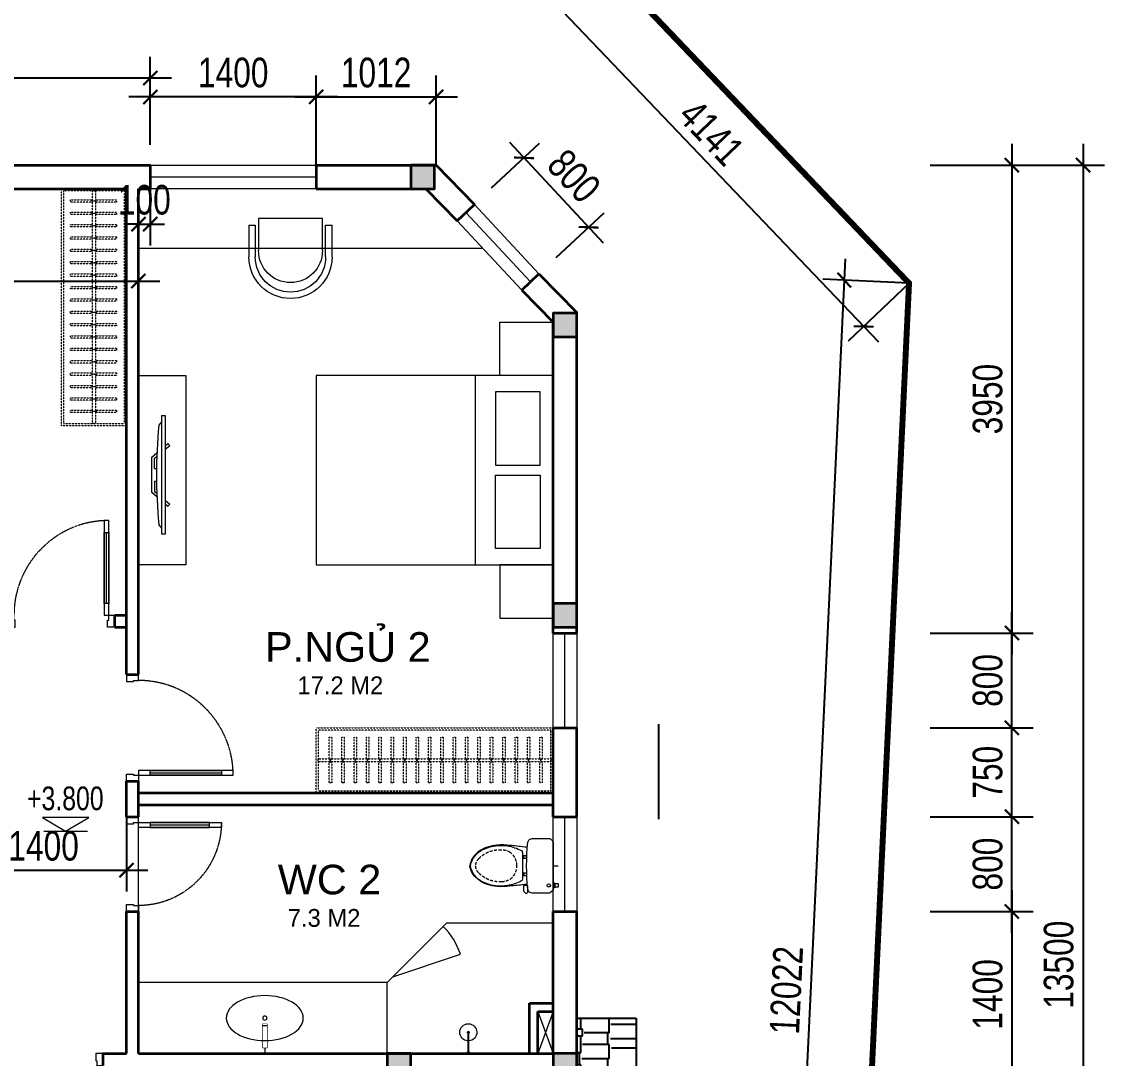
# Model space of a CAD drawing. Header units: millimetres. Extents: x 33748 to 451939, y -263262 to 62681.
# Drawn here: x 213923 to 223059, y -121734 to -112983 of the extents above; entities that cross this region are included whole.
import ezdxf

# ---------------------------------------------------------------- set-up
doc = ezdxf.new("R2010")
doc.units = ezdxf.units.MM
doc.header["$PDMODE"] = 98
for name, pattern in [('CENTER', [50.8, 31.75, -6.35, 6.35, -6.35]), ('DASHED', [0.75, 0.5, -0.25]), ('HIDDEN', [0.375, 0.25, -0.125]), ('X-5M-G-MB PHONGNGU$0$HIDDEN2', [0.1875, 0.125, -0.0625]), ('xref-thap C (mb tang 32-2)$0$HIDDEN', [0.375, 0.25, -0.125]), ('Xref-VCMT-BT3 - tuong bao$0$HIDDEN', [0.375, 0.25, -0.125])]:
    doc.linetypes.add(name, pattern=pattern)
doc.layers.get('Defpoints').update_dxf_attribs({"color": 202, "lineweight": 13})
for name, color, linetype, lineweight in [('-CONCRETE', 1, 'Continuous', 35), ('-DOOR', 137, 'Continuous', 9), ('-FURNITURE', 46, 'Continuous', 9), ('-KH', 143, 'Continuous', 13), ('-LINE1', 7, 'Continuous', 18), ('-RANH GIOI KHU DAT', 12, 'CENTER', 18), ('-TEXT', 7, 'Continuous', 15), ('-WALL', 4, 'Continuous', 35), ('Bighome_khuat', 251, 'DASHED', 5)]:
    doc.layers.add(name, color=color, linetype=linetype, lineweight=lineweight)
for name, color, linetype in [('-HATCH CONCRETE', 54, 'Continuous'), ('12. NET DIM', 9, 'Continuous'), ('13. NET HATCH', 252, 'Continuous'), ('SOLO', 7, 'Continuous'), ('TEXT25', 2, 'Continuous')]:
    doc.layers.add(name, color=color, linetype=linetype)
doc.styles.add('1', font='arial.ttf')
doc.styles.add('AVANH', font='', dxfattribs={"width": 0.8})
doc.styles.get("Standard").update_dxf_attribs({"font": 'arial.ttf'})
doc.styles.add('T1', font='', dxfattribs={"height": 200})
doc.styles.get('AVANH').set_extended_font_data('.VnAvantH')
doc.styles.get('T1').set_extended_font_data('VNgeometric Light')
doc.dimstyles.new('C_100A3', dxfattribs={"dimscale": 100, "dimtxt": 2.5, "dimasz": 1.2, "dimexe": 1.8, "dimexo": 0, "dimgap": 0.75, "dimtad": 1, "dimdec": 0, "dimzin": 0, "dimdsep": 46, "dimtxsty": 'AVANH', "dimblk": 'ARCHTICK', "dimcen": 0, "dimdle": 1.8, "dimclrd": 256, "dimclre": 256, "dimclrt": 7, "dimadec": 0, "dimazin": 0, "dimtfac": 0.0001, "dimtdec": 0, "dimtix": 1, "dimtmove": 2, "dimatfit": 3, "dimldrblk": 'ARCHTICK', "dimfxl": 1.8, "dimtolj": 1, "dimtzin": 0, "dimarcsym": 0})

# ---------------------------------------------------------------- blocks, each defined once
blk = doc.blocks.new('A$C32e20c34')
blk.add_line((657, 2050), (657, 450))
for points in [[(0, 2050), (450, 2050), (450, 2500), (0, 2500)], [(109, 1910), (485.5, 1910), (485.5, 1292.5), (109, 1292.5)], [(109, 590), (485.5, 590), (485.5, 1207.5), (109, 1207.5)], [(0, 450), (450, 450), (450, 0), (0, 0)]]:
    blk.add_lwpolyline(points, close=True)
blk.add_lwpolyline([(0, 2050), (2000, 2050), (2000, 450), (0, 450), (0, 2050)])
blk = doc.blocks.new('*U53')
at = {"color": 251}
blk.add_line((-70, 100), (-70, 700), dxfattribs=at)
for points in [[(-50, 0), (-50, 800), (-90, 800), (-90, 0)], [(-50, 100), (-90, 100), (-90, 700), (-50, 700)], [(-900, -100), (-840, -100), (-840, -40), (-850, -40), (-850, 0), (-900, 0)], [(0, -100), (-60, -100), (-60, -40), (-50, -40), (-50, 0), (0, 0)]]:
    blk.add_lwpolyline(points, close=True)
at = {"layer": 'Bighome_khuat', "linetype": 'Xref-VCMT-BT3 - tuong bao$0$HIDDEN'}
blk.add_arc((-50, 0), 800, 90, 180, dxfattribs=at)
blk = doc.blocks.new('*U52')
at = {"color": 251}
blk.add_line((-70, 100), (-70, 600), dxfattribs=at)
for points in [[(-50, 0), (-50, 700), (-90, 700), (-90, 0)], [(-50, 100), (-90, 100), (-90, 600), (-50, 600)], [(-800, -100), (-740, -100), (-740, -40), (-750, -40), (-750, 0), (-800, 0)], [(0, -100), (-60, -100), (-60, -40), (-50, -40), (-50, 0), (0, 0)]]:
    blk.add_lwpolyline(points, close=True)
at = {"layer": 'Bighome_khuat', "linetype": 'Xref-VCMT-BT3 - tuong bao$0$HIDDEN'}
blk.add_arc((-50, 0), 700, 90, 180, dxfattribs=at)
blk = doc.blocks.new('Sink_Cicle')
blk.add_lwpolyline([(17.5, -50), (-17.5, -50), (-17.5, -252.3), (17.5, -252.3)], close=True)
blk.add_circle((0, -300), 17.5)
at = {"layer": 'Defpoints'}
blk.add_line((0, -100), (0, 0), dxfattribs=at)
blk.add_wipeout([(17.5, -50), (-17.5, -50), (-17.5, -252.3), (17.5, -252.3)])
at = {"layer": '-FURNITURE', "linetype": 'Continuous'}
blk.add_ellipse((0, -300), major_axis=(-325, 0), ratio=0.584615, dxfattribs=at)
blk.add_line((-17.5, -237.3), (17.5, -237.3))
blk = doc.blocks.new('A$C18091ED7')
for p, q in [((0, -42.1), (0, 0)), ((146.1, -26.6), (179.2, -26.6)), ((146.1, -26.6), (146.1, -30.2)), ((146.1, -30.2), (165.8, -30.2)), ((153.1, -36.8), (146.1, -30.2)), ((152.3, 0), (152.3, -26.6)), ((152.3, 0), (179.2, 0)), ((153.1, -36.8), (165.8, -36.8)), ((153.1, -39.7), (153.1, -36.8)), ((153.1, -39.7), (178.4, -39.7)), ((153.1, -39.7), (178.4, -39.7)), ((153.1, -39.7), (153.1, -42.1)), ((185.4, -30.2), (165.8, -30.2)), ((178.4, -36.8), (165.8, -36.8)), ((185.4, -30.2), (178.4, -36.8)), ((178.4, -36.8), (178.4, -39.7)), ((178.4, -39.7), (178.4, -42.1)), ((179.2, 0), (179.2, -26.6)), ((179.2, -26.6), (185.4, -26.6)), ((185.4, -26.6), (185.4, -30.2)), ((-83.3, -267.4), (-83.3, -300)), ((-62.9, -265.4), (-81.3, -265.4)), ((-60.9, -267.4), (-60.9, -300)), ((60.9, -267.4), (60.9, -300)), ((62.9, -265.4), (81.3, -265.4)), ((83.3, -267.4), (83.3, -300)), ((165.4, -262), (165.4, -289.7)), ((167.9, -259.5), (228.1, -259.5)), ((230.6, -274.3), (230.6, -262)), ((-83.3, -278.5), (-83.3, -287.6)), ((-60.9, -290), (-83.3, -290)), ((60.9, -290), (83.3, -290)), ((83.3, -278.5), (83.3, -287.6)), ((167.9, -292.2), (206.7, -292.2))]:
    blk.add_line(p, q)
for points in [[(230, -218.5, -0.137407), (225.5, -234.6), (221.8, -240.7, -0.236081), (198.3, -255.5, -0.051961), (-198.3, -255.5, -0.236081), (-221.8, -240.7), (-225.5, -234.6, -0.137407), (-230, -218.5), (-230, -72, -0.198912), (-226.4, -63.2), (-208.9, -45.8, -0.198912), (-200.1, -42.1), (0, -42.1), (200.1, -42.1, -0.198912), (208.9, -45.8), (226.4, -63.2, -0.198912), (230, -72)], [(144.1, -619, -0.212405), (26.3, -734.5, -0.027685), (-0.6, -738.6, -0.022279), (-26.3, -734.5, -0.212405), (-144.1, -619, -0.142796), (-167.2, -428, -0.093005), (-127.9, -309.1, -0.256439), (-111.2, -300), (0, -300), (111.2, -300, -0.256439), (127.9, -309.1, -0.093005), (167.2, -428, -0.142796)]]:
    blk.add_lwpolyline(points, format="xyb", close=True)
at = {"linetype": 'xref-thap C (mb tang 32-2)$0$HIDDEN', "ltscale": 100}
blk.add_lwpolyline([(61, -669, -0.199031), (0, -698.8, -0.199031), (-61, -669, -0.218924), (-131.9, -478.3, -0.153791), (-112.5, -404, -0.236701), (0, -347.6, -0.236701), (112.5, -404, -0.153791), (131.9, -478.3, -0.218924)], format="xyb", close=True, dxfattribs=at)
blk.add_circle((165.8, -78.4), 13.9)
for centre, radius, start, end in [((-81.3, -267.4), 1.98, 90, 180), ((-62.9, -267.4), 1.98, 0, 90), ((62.9, -267.4), 1.98, 90, 180), ((81.3, -267.4), 1.98, 0, 90), ((167.9, -262), 2.47, 90, 180), ((167.9, -289.7), 2.47, 180, 270), ((206.7, -276.7), 15.5, 270, 306.46585), ((168.4, -224.8), 80.1, 306.46585, 320.31229), ((228.1, -274.3), 2.47, 320.31229, 0)]:
    blk.add_arc(centre, radius, start, end)
for points in [[(-155.6, -259.5), (-156.6, -267.3), (-164.3, -328.4), (-169.2, -385.1), (-183.7, -527.8), (-135.6, -679.1), (-50.3, -735.2), (-19.7, -741.1), (0, -743.7)], [(155.6, -259.5), (156.6, -267.3), (164.3, -328.4), (169.2, -385.1), (183.7, -527.8), (135.6, -679.1), (50.3, -735.2), (19.7, -741.1), (0, -743.7)]]:
    blk.add_open_spline(points, degree=3, knots=[130.613938, 130.613938, 130.613938, 130.613938, 152.852109, 311.129351, 417.703951, 561.383393, 697.692632, 710.812262, 710.812262, 710.812262, 710.812262])
blk = doc.blocks.new('shower')
for points in [[(180919.3, -32316.5), (180912.3, -32316.5), (180912.3, -32146.6), (180919.3, -32146.6)], [(180929.4, -32326.6), (180902.3, -32326.6), (180902.3, -32316.5), (180929.4, -32316.5)]]:
    blk.add_lwpolyline(points, close=True)
for radius, start, end in [(72, 272.79067, 267.20933), (8.35, 294.83554, 245.16446)]:
    blk.add_arc((180915.8, -32146.6), radius, start, end)
blk = doc.blocks.new('*U59')
at = {"linetype": 'X-5M-G-MB PHONGNGU$0$HIDDEN2'}
for points in [[(0, 600), (0, 0), (2181.8, 0), (2181.8, 600)], [(2161.8, 580), (2161.8, 20), (20, 20), (20, 580)], [(2161.8, 286.7), (2161.8, 313.1), (20, 313.1), (20, 286.7)], [(113.8, 319.2), (109.4, 319.2), (109.4, 280.4), (113.8, 280.4)], [(227.8, 319.2), (223.4, 319.2), (223.4, 280.4), (227.8, 280.4)], [(341.8, 319.2), (337.4, 319.2), (337.4, 280.4), (341.8, 280.4)], [(455.8, 319.2), (451.4, 319.2), (451.4, 280.4), (455.8, 280.4)], [(569.8, 319.2), (565.4, 319.2), (565.4, 280.4), (569.8, 280.4)], [(683.8, 319.2), (679.4, 319.2), (679.4, 280.4), (683.8, 280.4)], [(797.8, 319.2), (793.4, 319.2), (793.4, 280.4), (797.8, 280.4)], [(911.8, 319.2), (907.4, 319.2), (907.4, 280.4), (911.8, 280.4)], [(1025.8, 319.2), (1021.4, 319.2), (1021.4, 280.4), (1025.8, 280.4)], [(1139.8, 319.2), (1135.4, 319.2), (1135.4, 280.4), (1139.8, 280.4)], [(1253.8, 319.2), (1249.4, 319.2), (1249.4, 280.4), (1253.8, 280.4)], [(1367.8, 319.2), (1363.4, 319.2), (1363.4, 280.4), (1367.8, 280.4)], [(1481.8, 319.2), (1477.4, 319.2), (1477.4, 280.4), (1481.8, 280.4)], [(1595.8, 319.2), (1591.4, 319.2), (1591.4, 280.4), (1595.8, 280.4)], [(1709.8, 319.2), (1705.4, 319.2), (1705.4, 280.4), (1709.8, 280.4)], [(1823.8, 319.2), (1819.4, 319.2), (1819.4, 280.4), (1823.8, 280.4)], [(1937.8, 319.2), (1933.4, 319.2), (1933.4, 280.4), (1937.8, 280.4)], [(2051.8, 319.2), (2047.4, 319.2), (2047.4, 280.4), (2051.8, 280.4)]]:
    blk.add_lwpolyline(points, close=True, dxfattribs=at)
for points in [[(122.2, 313.1), (122.2, 515.2), (100.2, 515.2), (100.2, 313.1)], [(236.2, 313.1), (236.2, 515.2), (214.2, 515.2), (214.2, 313.1)], [(350.2, 313.1), (350.2, 515.2), (328.2, 515.2), (328.2, 313.1)], [(464.2, 313.1), (464.2, 515.2), (442.2, 515.2), (442.2, 313.1)], [(578.2, 313.1), (578.2, 515.2), (556.2, 515.2), (556.2, 313.1)], [(692.2, 313.1), (692.2, 515.2), (670.2, 515.2), (670.2, 313.1)], [(806.2, 313.1), (806.2, 515.2), (784.2, 515.2), (784.2, 313.1)], [(920.2, 313.1), (920.2, 515.2), (898.2, 515.2), (898.2, 313.1)], [(1034.2, 313.1), (1034.2, 515.2), (1012.2, 515.2), (1012.2, 313.1)], [(1148.2, 313.1), (1148.2, 515.2), (1126.2, 515.2), (1126.2, 313.1)], [(1262.2, 313.1), (1262.2, 515.2), (1240.2, 515.2), (1240.2, 313.1)], [(1376.2, 313.1), (1376.2, 515.2), (1354.2, 515.2), (1354.2, 313.1)], [(1490.2, 313.1), (1490.2, 515.2), (1468.2, 515.2), (1468.2, 313.1)], [(1604.2, 313.1), (1604.2, 515.2), (1582.2, 515.2), (1582.2, 313.1)], [(1718.2, 313.1), (1718.2, 515.2), (1696.2, 515.2), (1696.2, 313.1)], [(1832.2, 313.1), (1832.2, 515.2), (1810.2, 515.2), (1810.2, 313.1)], [(1946.2, 313.1), (1946.2, 515.2), (1924.2, 515.2), (1924.2, 313.1)], [(2060.2, 313.1), (2060.2, 515.2), (2038.2, 515.2), (2038.2, 313.1)], [(100.2, 286.7), (100.2, 92.1), (122.2, 92.1), (122.2, 286.7)], [(214.2, 286.7), (214.2, 92.1), (236.2, 92.1), (236.2, 286.7)], [(328.2, 286.7), (328.2, 92.1), (350.2, 92.1), (350.2, 286.7)], [(442.2, 286.7), (442.2, 92.1), (464.2, 92.1), (464.2, 286.7)], [(556.2, 286.7), (556.2, 92.1), (578.2, 92.1), (578.2, 286.7)], [(670.2, 286.7), (670.2, 92.1), (692.2, 92.1), (692.2, 286.7)], [(784.2, 286.7), (784.2, 92.1), (806.2, 92.1), (806.2, 286.7)], [(898.2, 286.7), (898.2, 92.1), (920.2, 92.1), (920.2, 286.7)], [(1012.2, 286.7), (1012.2, 92.1), (1034.2, 92.1), (1034.2, 286.7)], [(1126.2, 286.7), (1126.2, 92.1), (1148.2, 92.1), (1148.2, 286.7)], [(1240.2, 286.7), (1240.2, 92.1), (1262.2, 92.1), (1262.2, 286.7)], [(1354.2, 286.7), (1354.2, 92.1), (1376.2, 92.1), (1376.2, 286.7)], [(1468.2, 286.7), (1468.2, 92.1), (1490.2, 92.1), (1490.2, 286.7)], [(1582.2, 286.7), (1582.2, 92.1), (1604.2, 92.1), (1604.2, 286.7)], [(1696.2, 286.7), (1696.2, 92.1), (1718.2, 92.1), (1718.2, 286.7)], [(1810.2, 286.7), (1810.2, 92.1), (1832.2, 92.1), (1832.2, 286.7)], [(1924.2, 286.7), (1924.2, 92.1), (1946.2, 92.1), (1946.2, 286.7)], [(2038.2, 286.7), (2038.2, 92.1), (2060.2, 92.1), (2060.2, 286.7)]]:
    blk.add_lwpolyline(points, dxfattribs=at)
blk = doc.blocks.new('XR.MB.LM123$0$tvi 1')
blk.add_lwpolyline([(28.5, 0), (28.5, -1000), (0, -1000), (0, 0)], close=True)
for points in [[(28.5, -50.3), (52.4, -80.9)], [(-24.1, -235.6), (-39.1, -251.8)], [(0, -284.8), (-39.1, -251.8)], [(0, -256), (-24.1, -235.6)], [(69.7, -315.1), (111.2, -350.3), (111.2, -649.7), (69.7, -684.9)], [(89.1, -445.7), (89.1, -360), (70.9, -344.6)], [(89.1, -445.7), (73.5, -445.7)], [(89.1, -554.3), (89.1, -640), (70.9, -655.4)], [(89.1, -554.3), (73.5, -554.3)], [(0, -715.2), (-39.1, -748.2)], [(-24.1, -764.4), (-39.1, -748.2)], [(0, -744), (-24.1, -764.4)], [(28.5, -949.7), (52.4, -919.1)]]:
    blk.add_lwpolyline(points)
blk.add_arc((-4025.2, -500), 4099, 354.13109, 5.86891)
blk = doc.blocks.new('A$C06be1633')
at = {"layer": '-FURNITURE'}
for p, q in [((0, 54), (0, 323.8)), ((54, 54), (54, 323.8)), ((647.5, 323.8), (647.5, 54)), ((701.5, 323.8), (701.5, 54)), ((80.9, 0), (80.9, 269.8)), ((620.5, 269.8), (620.5, 0)), ((0, 54), (54, 54)), ((620.5, 0), (80.9, 0)), ((647.5, 54), (701.5, 54))]:
    blk.add_line(p, q, dxfattribs=at)
for centre, radius in [((350.7, 323.8), 350.7), ((350.7, 323.8), 296.8), ((350.7, 269.8), 269.8)]:
    blk.add_arc(centre, radius, 0, 180, dxfattribs=at)
blk = doc.blocks.new('DANH COT')
at = {"layer": '-KH'}
blk.add_line((0, 0), (368.1, 0), dxfattribs=at)
blk.add_lwpolyline([(379.3, 117.8), (-11.2, 117.8), (184, 0)], close=True, dxfattribs=at)
blk.add_solid([(184, 0), (184, 117.8), (379.3, 117.8), (184, 0)], dxfattribs=at)
at = {"layer": '-TEXT', "style": '1', "width": 0.75}
blk.add_attdef('CAODO', (-142.1, 177.9), '', height=180, dxfattribs=at)
blk = doc.blocks.new('A$C5C575821')
at = {"layer": '-CONCRETE'}
h = blk.add_hatch(color=256, dxfattribs=at)
h.dxf.hatch_style = 1
h.paths.add_polyline_path([(0, 200), (0, 0), (200, 0), (200, 200)])
blk.add_lwpolyline([(0, 0), (200, 0), (200, 200), (0, 200)], close=True, dxfattribs=at)
blk = doc.blocks.new('LUOI M3')
at = {"layer": '-WALL'}
for p in [(6900, 13100), (8099.7, 11850), (8099.7, 9399.7), (6699.7, 5599.7), (8099.7, 5599.7)]:
    blk.add_blockref('A$C5C575821', p, dxfattribs=at)
blk = doc.blocks.new('_ARCHTICK')
at = {"const_width": 0.15}
blk.add_lwpolyline([(-0.5, -0.5), (0.5, 0.5)], dxfattribs=at)
blk = doc.blocks.new('*D1525')
at = {"layer": '12. NET DIM', "lineweight": -2, "transparency": 16777216}
for p, q in [((218552.3, -112194.2), (218039, -112683.8)), ((218045, -112429.4), (221152, -115686.5)), ((221410.8, -115190.9), (220897.5, -115680.5))]:
    blk.add_line(p, q, dxfattribs=at)
at = {"layer": 'Defpoints', "color": 0, "transparency": 16777216}
for p in [(218552.3, -112194.2), (221410.8, -115190.9), (221027.7, -115556.3)]:
    blk.add_point(p, dxfattribs=at)
at = {"layer": '12. NET DIM', "lineweight": -2, "transparency": 16777216, "xscale": 120, "yscale": 120, "zscale": 120}
for p, rotation in [((218169.3, -112559.6), 133.6480678681033), ((221027.7, -115556.3), 313.6480678681032)]:
    blk.add_blockref('_ARCHTICK', p, dxfattribs=dict(at, rotation=rotation))
at = {"layer": '12. NET DIM', "color": 7, "transparency": 16777216, "insert": (219743.2, -113919.9), "char_height": 250, "attachment_point": 5, "rotation": 313.64807, "style": 'AVANH'}
blk.add_mtext('\\A1;4141', dxfattribs=at)
blk = doc.blocks.new('*D1526')
at = {"layer": '12. NET DIM', "lineweight": -2, "transparency": 16777216}
for p, q in [((220872.9, -114985.2), (220288.8, -127353.8)), ((221410.8, -115190.9), (220684.6, -115156.6)), ((220843.7, -127199.8), (220117.4, -127165.5))]:
    blk.add_line(p, q, dxfattribs=at)
at = {"layer": 'Defpoints', "color": 0, "transparency": 16777216}
for p in [(221410.8, -115190.9), (220297.2, -127174), (220843.7, -127199.8)]:
    blk.add_point(p, dxfattribs=at)
at = {"layer": '12. NET DIM', "lineweight": -2, "transparency": 16777216, "xscale": 120, "yscale": 120, "zscale": 120}
for p, rotation in [((220864.4, -115165), 87.29613575477882), ((220297.2, -127174), 267.2961357547788)]:
    blk.add_blockref('_ARCHTICK', p, dxfattribs=dict(at, rotation=rotation))
at = {"layer": '12. NET DIM', "color": 7, "transparency": 16777216, "insert": (220376.7, -121159.9), "char_height": 250, "attachment_point": 5, "rotation": 87.29614, "style": 'AVANH'}
blk.add_mtext('\\A1;12022', dxfattribs=at)
blk = doc.blocks.new('*D1462')
at = {"layer": '12. NET DIM', "lineweight": -2, "transparency": 16777216}
for p, q in [((222278.9, -120674.5), (222278.9, -119514.5)), ((221590.1, -119694.5), (222458.9, -119694.5)), ((221590.1, -120494.5), (222458.9, -120494.5))]:
    blk.add_line(p, q, dxfattribs=at)
at = {"layer": 'Defpoints', "color": 0, "transparency": 16777216}
for p in [(221590.1, -119694.5), (222278.9, -119694.5), (221590.1, -120494.5)]:
    blk.add_point(p, dxfattribs=at)
at = {"layer": '12. NET DIM', "lineweight": -2, "transparency": 16777216, "xscale": 120, "yscale": 120, "zscale": 120}
for p, rotation in [((222278.9, -119694.5), 90), ((222278.9, -120494.5), 270)]:
    blk.add_blockref('_ARCHTICK', p, dxfattribs=dict(at, rotation=rotation))
at = {"layer": '12. NET DIM', "color": 7, "transparency": 16777216, "insert": (222074.6, -120094.5), "char_height": 250, "attachment_point": 5, "rotation": 90, "style": 'AVANH'}
blk.add_mtext('\\A1;800', dxfattribs=at)
blk = doc.blocks.new('*D1463')
at = {"layer": '12. NET DIM', "lineweight": -2, "transparency": 16777216}
for p, q in [((222278.9, -119874.5), (222278.9, -118764.5)), ((221590.1, -118944.5), (222458.9, -118944.5)), ((221590.1, -119694.5), (222458.9, -119694.5))]:
    blk.add_line(p, q, dxfattribs=at)
at = {"layer": 'Defpoints', "color": 0, "transparency": 16777216}
for p in [(221590.1, -118944.5), (222278.9, -118944.5), (221590.1, -119694.5)]:
    blk.add_point(p, dxfattribs=at)
at = {"layer": '12. NET DIM', "lineweight": -2, "transparency": 16777216, "xscale": 120, "yscale": 120, "zscale": 120}
for p, rotation in [((222278.9, -118944.5), 90), ((222278.9, -119694.5), 270)]:
    blk.add_blockref('_ARCHTICK', p, dxfattribs=dict(at, rotation=rotation))
at = {"layer": '12. NET DIM', "color": 7, "transparency": 16777216, "insert": (222074.6, -119319.5), "char_height": 250, "attachment_point": 5, "rotation": 90, "style": 'AVANH'}
blk.add_mtext('\\A1;750', dxfattribs=at)
blk = doc.blocks.new('*D1464')
at = {"layer": '12. NET DIM', "lineweight": -2, "transparency": 16777216}
for p, q in [((222278.9, -119124.5), (222278.9, -117964.5)), ((221590.1, -118144.5), (222458.9, -118144.5)), ((221590.1, -118944.5), (222458.9, -118944.5))]:
    blk.add_line(p, q, dxfattribs=at)
at = {"layer": 'Defpoints', "color": 0, "transparency": 16777216}
for p in [(221590.1, -118144.5), (222278.9, -118144.5), (221590.1, -118944.5)]:
    blk.add_point(p, dxfattribs=at)
at = {"layer": '12. NET DIM', "lineweight": -2, "transparency": 16777216, "xscale": 120, "yscale": 120, "zscale": 120}
for p, rotation in [((222278.9, -118144.5), 90), ((222278.9, -118944.5), 270)]:
    blk.add_blockref('_ARCHTICK', p, dxfattribs=dict(at, rotation=rotation))
at = {"layer": '12. NET DIM', "color": 7, "transparency": 16777216, "insert": (222074.6, -118544.5), "char_height": 250, "attachment_point": 5, "rotation": 90, "style": 'AVANH'}
blk.add_mtext('\\A1;800', dxfattribs=at)
blk = doc.blocks.new('*D1465')
at = {"layer": '12. NET DIM', "lineweight": -2, "transparency": 16777216}
for p, q in [((217888.6, -114386.9), (218293.4, -114010.3)), ((218039, -114001.2), (218829.3, -114850.6)), ((218433.7, -114972.8), (218838.5, -114596.2))]:
    blk.add_line(p, q, dxfattribs=at)
at = {"layer": 'Defpoints', "color": 0, "transparency": 16777216}
for p in [(217888.6, -114386.9), (218706.7, -114718.8), (218433.7, -114972.8)]:
    blk.add_point(p, dxfattribs=at)
at = {"layer": '12. NET DIM', "lineweight": -2, "transparency": 16777216, "xscale": 120, "yscale": 120, "zscale": 120}
for p, rotation in [((218161.6, -114133), 132.9334640762434), ((218706.7, -114718.8), 312.9334640762434)]:
    blk.add_blockref('_ARCHTICK', p, dxfattribs=dict(at, rotation=rotation))
at = {"layer": '12. NET DIM', "color": 7, "transparency": 16777216, "insert": (218583.7, -114286.7), "char_height": 250, "attachment_point": 5, "rotation": 312.93346, "style": 'AVANH'}
blk.add_mtext('\\A1;800', dxfattribs=at)
blk = doc.blocks.new('*D1466')
at = {"layer": '12. NET DIM', "lineweight": -2, "transparency": 16777216}
for p, q in [((215008, -114021.9), (215008, -113438.6)), ((216408, -114021.9), (216408, -113438.6)), ((216588, -113618.6), (214828, -113618.6))]:
    blk.add_line(p, q, dxfattribs=at)
at = {"layer": 'Defpoints', "color": 0, "transparency": 16777216}
for p in [(215008, -113618.6), (215008, -114021.9), (216408, -114021.9)]:
    blk.add_point(p, dxfattribs=at)
at = {"layer": '12. NET DIM', "lineweight": -2, "transparency": 16777216, "xscale": 120, "yscale": 120, "zscale": 120, "rotation": 180}
blk.add_blockref('_ARCHTICK', (215008, -113618.6), dxfattribs=at)
at = {"layer": '12. NET DIM', "lineweight": -2, "transparency": 16777216, "xscale": 120, "yscale": 120, "zscale": 120}
blk.add_blockref('_ARCHTICK', (216408, -113618.6), dxfattribs=at)
at = {"layer": '12. NET DIM', "color": 7, "transparency": 16777216, "insert": (215708, -113414.3), "char_height": 250, "attachment_point": 5, "style": 'AVANH'}
blk.add_mtext('\\A1;1400', dxfattribs=at)
blk = doc.blocks.new('*D1359')
at = {"layer": '12. NET DIM', "lineweight": -2, "transparency": 16777216}
for p, q in [((222278.9, -114014.2), (222278.9, -118324.5)), ((221590.1, -114194.2), (222458.9, -114194.2)), ((221590.1, -118144.5), (222458.9, -118144.5))]:
    blk.add_line(p, q, dxfattribs=at)
at = {"layer": 'Defpoints', "color": 0, "transparency": 16777216}
for p in [(221590.1, -114194.2), (221590.1, -118144.5), (222278.9, -118144.5)]:
    blk.add_point(p, dxfattribs=at)
at = {"layer": '12. NET DIM', "lineweight": -2, "transparency": 16777216, "xscale": 120, "yscale": 120, "zscale": 120}
for p, rotation in [((222278.9, -114194.2), 90), ((222278.9, -118144.5), 270)]:
    blk.add_blockref('_ARCHTICK', p, dxfattribs=dict(at, rotation=rotation))
at = {"layer": '12. NET DIM', "color": 7, "transparency": 16777216, "insert": (222074.6, -116169.3), "char_height": 250, "attachment_point": 5, "rotation": 90, "style": 'AVANH'}
blk.add_mtext('\\A1;3950', dxfattribs=at)
blk = doc.blocks.new('*D1360')
at = {"layer": '12. NET DIM', "lineweight": -2, "transparency": 16777216}
for p, q in [((222278.9, -120314.5), (222278.9, -122074.5)), ((221590.1, -120494.5), (222458.9, -120494.5)), ((221590.1, -121894.5), (222458.9, -121894.5))]:
    blk.add_line(p, q, dxfattribs=at)
at = {"layer": 'Defpoints', "color": 0, "transparency": 16777216}
for p in [(221590.1, -120494.5), (221590.1, -121894.5), (222278.9, -121894.5)]:
    blk.add_point(p, dxfattribs=at)
at = {"layer": '12. NET DIM', "lineweight": -2, "transparency": 16777216, "xscale": 120, "yscale": 120, "zscale": 120}
for p, rotation in [((222278.9, -120494.5), 90), ((222278.9, -121894.5), 270)]:
    blk.add_blockref('_ARCHTICK', p, dxfattribs=dict(at, rotation=rotation))
at = {"layer": '12. NET DIM', "color": 7, "transparency": 16777216, "insert": (222074.6, -121194.5), "char_height": 250, "attachment_point": 5, "rotation": 90, "style": 'AVANH'}
blk.add_mtext('\\A1;1400', dxfattribs=at)
blk = doc.blocks.new('*D1352')
at = {"layer": '12. NET DIM', "lineweight": -2, "transparency": 16777216}
for p, q in [((222878.9, -114014.2), (222878.9, -127874.2)), ((221590.1, -114194.2), (223058.9, -114194.2)), ((221590.1, -127694.2), (223058.9, -127694.2))]:
    blk.add_line(p, q, dxfattribs=at)
at = {"layer": 'Defpoints', "color": 0, "transparency": 16777216}
for p in [(221590.1, -114194.2), (221590.1, -127694.2), (222878.9, -127694.2)]:
    blk.add_point(p, dxfattribs=at)
at = {"layer": '12. NET DIM', "lineweight": -2, "transparency": 16777216, "xscale": 120, "yscale": 120, "zscale": 120}
for p, rotation in [((222878.9, -114194.2), 90), ((222878.9, -127694.2), 270)]:
    blk.add_blockref('_ARCHTICK', p, dxfattribs=dict(at, rotation=rotation))
at = {"layer": '12. NET DIM', "color": 7, "transparency": 16777216, "insert": (222674.6, -120944.2), "char_height": 250, "attachment_point": 5, "rotation": 90, "style": 'AVANH'}
blk.add_mtext('\\A1;13500', dxfattribs=at)
blk = doc.blocks.new('*D1350')
at = {"layer": '12. NET DIM', "lineweight": -2, "transparency": 16777216}
for p, q in [((210107.8, -114669.3), (210107.8, -113279)), ((215008, -113880.7), (215008, -113279)), ((215188, -113459), (209927.8, -113459))]:
    blk.add_line(p, q, dxfattribs=at)
at = {"layer": 'Defpoints', "color": 0, "transparency": 16777216}
for p in [(210107.8, -113459), (215008, -113880.7), (210107.8, -114669.3)]:
    blk.add_point(p, dxfattribs=at)
at = {"layer": '12. NET DIM', "lineweight": -2, "transparency": 16777216, "xscale": 120, "yscale": 120, "zscale": 120, "rotation": 180}
blk.add_blockref('_ARCHTICK', (210107.8, -113459), dxfattribs=at)
at = {"layer": '12. NET DIM', "lineweight": -2, "transparency": 16777216, "xscale": 120, "yscale": 120, "zscale": 120}
blk.add_blockref('_ARCHTICK', (215008, -113459), dxfattribs=at)
at = {"layer": '12. NET DIM', "color": 7, "transparency": 16777216, "insert": (212557.9, -113254.7), "char_height": 250, "attachment_point": 5, "style": 'AVANH'}
blk.add_mtext('\\A1;4900', dxfattribs=at)
blk = doc.blocks.new('*D1535')
at = {"layer": '-HATCH CONCRETE', "lineweight": -2, "transparency": 16777216}
for p, q in [((216408, -114194.2), (216408, -113438.6)), ((217419.7, -114194.2), (217419.7, -113438.6)), ((216228, -113618.6), (217599.7, -113618.6))]:
    blk.add_line(p, q, dxfattribs=at)
at = {"layer": 'Defpoints', "color": 0, "transparency": 16777216}
for p in [(217419.7, -113618.6), (216408, -114194.2), (217419.7, -114194.2)]:
    blk.add_point(p, dxfattribs=at)
at = {"layer": '-HATCH CONCRETE', "lineweight": -2, "transparency": 16777216, "xscale": 120, "yscale": 120, "zscale": 120, "rotation": 180}
blk.add_blockref('_ARCHTICK', (216408, -113618.6), dxfattribs=at)
at = {"layer": '-HATCH CONCRETE', "lineweight": -2, "transparency": 16777216, "xscale": 120, "yscale": 120, "zscale": 120}
blk.add_blockref('_ARCHTICK', (217419.7, -113618.6), dxfattribs=at)
at = {"layer": '-HATCH CONCRETE', "color": 7, "transparency": 16777216, "insert": (216913.8, -113414.3), "char_height": 250, "attachment_point": 5, "style": 'AVANH'}
blk.add_mtext('\\A1;1012', dxfattribs=at)
blk = doc.blocks.new('ARCHTICK')
at = {"color": 0, "linetype": 'ByBlock', "const_width": 0.15}
blk.add_lwpolyline([(-0.5, -0.5), (0.5, 0.5)], dxfattribs=at)
blk = doc.blocks.new('*D1536')
at = {"layer": '-HATCH CONCRETE', "lineweight": -2, "transparency": 16777216}
for p, q in [((214907.8, -114394.2), (214907.8, -114872.5)), ((215008, -114394.2), (215008, -114872.5)), ((214907.8, -114692.5), (214787.8, -114692.5)), ((214907.8, -114692.5), (215008, -114692.5)), ((215008, -114692.5), (215128, -114692.5))]:
    blk.add_line(p, q, dxfattribs=at)
at = {"layer": 'Defpoints', "color": 0, "transparency": 16777216}
for p in [(214907.8, -114394.2), (215008, -114394.2), (215008, -114692.5)]:
    blk.add_point(p, dxfattribs=at)
at = {"layer": '-HATCH CONCRETE', "lineweight": -2, "transparency": 16777216, "xscale": 120, "yscale": 120, "zscale": 120}
blk.add_blockref('_ARCHTICK', (214907.8, -114692.5), dxfattribs=at)
at = {"layer": '-HATCH CONCRETE', "lineweight": -2, "transparency": 16777216, "xscale": 120, "yscale": 120, "zscale": 120, "rotation": 180}
blk.add_blockref('_ARCHTICK', (215008, -114692.5), dxfattribs=at)
at = {"layer": '-HATCH CONCRETE', "color": 7, "transparency": 16777216, "insert": (214957.9, -114488.2), "char_height": 250, "attachment_point": 5, "style": 'AVANH'}
blk.add_mtext('\\A1;100', dxfattribs=at)
blk = doc.blocks.new('*D1537')
at = {"layer": '-HATCH CONCRETE', "lineweight": -2, "transparency": 16777216}
for p, q in [((210107.8, -114194.2), (210107.8, -115353.2)), ((214907.8, -115371.1), (214907.8, -114993.2)), ((209927.8, -115173.2), (215087.8, -115173.2))]:
    blk.add_line(p, q, dxfattribs=at)
at = {"layer": 'Defpoints', "color": 0, "transparency": 16777216}
for p in [(210107.8, -114194.2), (214907.8, -115173.2), (214907.8, -115371.1)]:
    blk.add_point(p, dxfattribs=at)
at = {"layer": '-HATCH CONCRETE', "lineweight": -2, "transparency": 16777216, "xscale": 120, "yscale": 120, "zscale": 120, "rotation": 180}
blk.add_blockref('_ARCHTICK', (210107.8, -115173.2), dxfattribs=at)
at = {"layer": '-HATCH CONCRETE', "lineweight": -2, "transparency": 16777216, "xscale": 120, "yscale": 120, "zscale": 120}
blk.add_blockref('_ARCHTICK', (214907.8, -115173.2), dxfattribs=at)
at = {"layer": '-HATCH CONCRETE', "color": 7, "transparency": 16777216, "insert": (212507.8, -114968.9), "char_height": 250, "attachment_point": 5, "style": 'AVANH'}
blk.add_mtext('\\A1;4800', dxfattribs=at)
blk = doc.blocks.new('*D1538')
at = {"layer": '-HATCH CONCRETE', "lineweight": -2, "transparency": 16777216}
for p, q in [((213407.8, -119549.2), (213407.8, -120326.3)), ((214807.8, -119549.2), (214807.8, -120326.3)), ((213227.8, -120146.3), (214987.8, -120146.3))]:
    blk.add_line(p, q, dxfattribs=at)
at = {"layer": 'Defpoints', "color": 0, "transparency": 16777216}
for p in [(213407.8, -119549.2), (214807.8, -119549.2), (214807.8, -120146.3)]:
    blk.add_point(p, dxfattribs=at)
at = {"layer": '-HATCH CONCRETE', "lineweight": -2, "transparency": 16777216, "xscale": 120, "yscale": 120, "zscale": 120, "rotation": 180}
blk.add_blockref('_ARCHTICK', (213407.8, -120146.3), dxfattribs=at)
at = {"layer": '-HATCH CONCRETE', "lineweight": -2, "transparency": 16777216, "xscale": 120, "yscale": 120, "zscale": 120}
blk.add_blockref('_ARCHTICK', (214807.8, -120146.3), dxfattribs=at)
at = {"layer": '-HATCH CONCRETE', "color": 7, "transparency": 16777216, "insert": (214107.8, -119942), "char_height": 250, "attachment_point": 5, "style": 'AVANH'}
blk.add_mtext('\\A1;1400', dxfattribs=at)

msp = doc.modelspace()

# ---------------------------------------------------------------- hatches: boundary and pattern name
at = {"layer": '13. NET HATCH'}
h = msp.add_hatch(dxfattribs=at)
h.set_pattern_fill('MAIGO-02', color=256, scale=20, angle=90)
h.set_pattern_definition([(90, (0, -52378.8), (-240, 510), [120, -100, 140, -60, 180, -80]), (90, (-10, -52258.8), (-240, 510), [100, -380, 80, -120]), (90, (15, -52018.8), (-240, 510), [60, -620]), (180, (0, -52378.8), (-240, -170), [230, -730]), (180, (7e-15, -52258.8), (-240, -170), [225, -735]), (180, (1e-14, -52158.8), (-240, -170), [210, -750]), (180, (15, -52018.8), (-240, -170), [230, -730]), (180, (15, -51958.8), (-240, -170), [230, -730]), (180, (4e-14, -51778.8), (-240, -170), [220, -740])])
h.paths.add_polyline_path([(219107.5, -121394.5), (218607.5, -121394.5), (218607.5, -121894.5), (217207.5, -121894.5), (217207.5, -123094.5), (217207.5, -124760), (219107.5, -125994.5)])
h.paths.add_polyline_path([(217933.5, -125583.8), (217933.5, -125008.7), (217336.4, -125008.7), (217336.4, -125583.8)], flags=17)

# ---------------------------------------------------------------- linework, layer by layer
at = {"layer": '-DOOR'}
for points in [[(216408, -114194.2), (216408, -114394.2), (215008, -114394.2), (215008, -114194.2)], [(217743, -114525.8), (218288, -115111.7), (218143.3, -115249.7), (217598.3, -114663.9)], [(218407.5, -118144.5), (218607.5, -118144.5), (218607.5, -118944.5), (218407.5, -118944.5)], [(218407.5, -119694.5), (218607.5, -119694.5), (218607.5, -120494.5), (218407.5, -120494.5)]]:
    msp.add_lwpolyline(points, close=True, dxfattribs=at)
for points in [[(215008, -114294.2), (216408, -114294.2)], [(217670.6, -114594.9), (218215.7, -115180.7)], [(218507.5, -118944.5), (218507.5, -118144.5)], [(214907.8, -120494.5), (214907.8, -119694.5)], [(218507.5, -120494.5), (218507.5, -119694.5)]]:
    msp.add_lwpolyline(points, dxfattribs=at)
at = {"layer": '-FURNITURE'}
for p, q in [((214907.8, -114894.2), (217811.1, -114894.2)), ((217007.8, -121094.5), (217507.8, -120594.5)), ((218407.5, -120594.5), (217507.8, -120594.5)), ((217007.8, -121694.5), (217007.8, -121094.5))]:
    msp.add_line(p, q, dxfattribs=at)
for points in [[(215307.8, -117569.5), (214907.8, -117569.5), (214907.8, -115969.5), (215307.8, -115969.5)], [(214907.8, -121694.5), (217007.8, -121694.5), (217007.8, -121094.5), (214907.8, -121094.5)]]:
    msp.add_lwpolyline(points, close=True, dxfattribs=at)
for points in [[(217056.2, -121046.1), (217624.6, -120853.9)], [(218277.5, -121339.1), (218407.5, -121694.5)], [(218407.5, -121339.1), (218277.5, -121694.5)]]:
    msp.add_lwpolyline(points, dxfattribs=at)
msp.add_arc((217056.2, -121046.1), 600, 18.67945, 45, dxfattribs=at)
at = {"layer": '-HATCH CONCRETE'}
msp.add_line((219295.8, -118914.7), (219295.8, -119714.7), dxfattribs=at)
at = {"layer": '-RANH GIOI KHU DAT', "linetype": 'HIDDEN', "ltscale": 10, "const_width": 50}
msp.add_lwpolyline([(220843.7, -127199.8), (221410.8, -115190.9), (218552.3, -112194.2), (208107.8, -112194.2), (208107.8, -132194.2), (215607.8, -132194.2)], close=True, dxfattribs=at)
at = {"layer": '-WALL'}
for p, q in [((216408, -114194.2), (217419.7, -114194.2)), ((217419.7, -114194.2), (217743, -114525.8)), ((210307.8, -114394.2), (214807.8, -114394.2)), ((214807.8, -118494.5), (214807.8, -114394.2)), ((214907.8, -114394.2), (215008, -114394.2)), ((214907.8, -118494.5), (214907.8, -114394.2)), ((216408, -114394.2), (217334.1, -114394.2)), ((217334.1, -114394.2), (217598.3, -114663.9)), ((218288, -115111.7), (218607.5, -115439.4)), ((218143.3, -115249.7), (218407.5, -115519.5)), ((218607.5, -118144.5), (218607.5, -115439.4)), ((218407.5, -118144.5), (218407.5, -115519.5)), ((214707.8, -117994.5), (214807.8, -117994.5)), ((214707.8, -118094.5), (214707.8, -117994.5)), ((214707.8, -118094.5), (214807.8, -118094.5)), ((214807.8, -118494.5), (214907.8, -118494.5)), ((218407.5, -119694.5), (218407.5, -118944.5)), ((218607.5, -119694.5), (218607.5, -118944.5)), ((214807.8, -119694.5), (214807.8, -119394.5)), ((214807.8, -119394.5), (214907.8, -119394.5)), ((214907.8, -119694.5), (214907.8, -119394.5)), ((214907.8, -119494.5), (218407.5, -119494.5)), ((214907.8, -119594.5), (218407.5, -119594.5)), ((214807.8, -119694.5), (214907.8, -119694.5)), ((214807.8, -121694.5), (214807.8, -120494.5)), ((214807.8, -120494.5), (214907.8, -120494.5)), ((214907.8, -121694.5), (214907.8, -120494.5)), ((218407.5, -121694.5), (218407.5, -120494.5)), ((218607.5, -121894.5), (218607.5, -120494.5)), ((218207.5, -121269.1), (218407.5, -121269.1)), ((218207.5, -121694.5), (218207.5, -121269.1)), ((218277.5, -121339.1), (218407.5, -121339.1)), ((218277.5, -121694.5), (218277.5, -121339.1)), ((214607.8, -121694.5), (214807.8, -121694.5)), ((214607.8, -121694.5), (214607.8, -121794.5)), ((214907.8, -121694.5), (218407.5, -121694.5))]:
    msp.add_line(p, q, dxfattribs=at)
for points in [[(210107.8, -114194.2), (215008, -114194.2), (215008, -114394.2)], [(216408, -114194.2), (216408, -114394.2)], [(217598.3, -114663.9), (217743, -114525.8)], [(218143.3, -115249.7), (218288, -115111.7)], [(218407.5, -118144.5), (218607.5, -118144.5)], [(218407.5, -118944.5), (218607.5, -118944.5)], [(218407.5, -119694.5), (218607.5, -119694.5)], [(218407.5, -120494.5), (218607.5, -120494.5)]]:
    msp.add_lwpolyline(points, dxfattribs=at)
at = {"layer": 'SOLO'}
for p, q in [((218607.5, -121394.5), (219107.5, -121394.5)), ((219107.5, -121394.5), (219107.5, -125994.5))]:
    msp.add_line(p, q, dxfattribs=at)

# ---------------------------------------------------------------- block references
at = {"layer": '-DOOR'}
msp.add_blockref('*U53', (214707.8, -117994.5), dxfattribs=at)
for p, rotation in [((214907.8, -119394.5), 270), ((213707.8, -121794.5), 180)]:
    msp.add_blockref('*U53', p, dxfattribs=dict(at, rotation=rotation))
at = {"layer": '-DOOR', "xscale": -1, "rotation": 270}
msp.add_blockref('*U52', (214907.8, -119694.5), dxfattribs=at)
at = {"layer": '-FURNITURE', "extrusion": (0, 0, -1), "xscale": 0.916666666665974, "yscale": 0.916666666665974, "zscale": -0.916666666665974, "rotation": 270}
msp.add_blockref('*U59', (-214807.8, -114394.2), dxfattribs=at)
at = {"layer": '-FURNITURE', "xscale": -1, "rotation": 180}
msp.add_blockref('A$C06be1633', (215840.6, -114645.9), dxfattribs=at)
at = {"layer": '-FURNITURE', "xscale": -1}
for name, p in [('A$C32e20c34', (218407.5, -118019.5)), ('shower', (398607.6, -89367.9))]:
    msp.add_blockref(name, p, dxfattribs=at)
at = {"layer": '-FURNITURE', "extrusion": (0, 0, -1), "xscale": -1, "rotation": 180.0036897224084}
msp.add_blockref('XR.MB.LM123$0$tvi 1', (-215133.3, -117308.4), dxfattribs=at)
at = {"layer": '-FURNITURE', "extrusion": (0, 0, -1), "xscale": 0.916666666665974, "yscale": 0.916666666665974, "zscale": -0.916666666665974}
msp.add_blockref('*U59', (-218407.5, -119494.5), dxfattribs=at)
at = {"layer": '-FURNITURE', "rotation": 270}
msp.add_blockref('A$C18091ED7', (218449.6, -120109.1), dxfattribs=at)
at = {"layer": '-WALL'}
ref = msp.add_blockref('DANH COT', (214109.9, -119817.8), dxfattribs=at)
ref.add_attrib('CAODO', '+3.800', (213967.8, -119639.9), dxfattribs={"layer": '-TEXT', "height": 200, "style": '1', "width": 0.75})

# ---------------------------------------------------------------- texts
at = {"layer": '-TEXT', "color": 2}
for s, p in [('P.NGỦ 2', (215976.7, -118386.8)), ('WC 2', (216084.1, -120350.2))]:
    msp.add_text(s, height=250, dxfattribs=at).set_placement(p)
at = {"layer": 'TEXT25', "style": 'T1'}
for s, rotation, p in [('17.2 M2', 0, (216249.6, -118660.4)), ('7.3 M2', 360, (216167.9, -120623.9))]:
    msp.add_text(s, height=150, rotation=rotation, dxfattribs=at).set_placement(p)

# ---------------------------------------------------------------- dimensions: what is measured, and where the dimension line sits
at = {"layer": '-HATCH CONCRETE'}
for base, p1, p2, picture, middle in [((217419.7, -113618.6), (216408, -114194.2), (217419.7, -114194.2), '*D1535', (216913.8, -113414.3)), ((214907.8, -115173.2), (210107.8, -114194.2), (214907.8, -115371.1), '*D1537', (212507.8, -114968.9)), ((215008, -114692.5), (214907.8, -114394.2), (215008, -114394.2), '*D1536', (214957.9, -114488.2)), ((214807.8, -120146.3), (213407.8, -119549.2), (214807.8, -119549.2), '*D1538', (214107.8, -119942))]:
    dim = msp.add_linear_dim(base=base, p1=p1, p2=p2, dimstyle='C_100A3', override={"dimldrblk": 'ARCHTICK'}, dxfattribs=at)
    dim.commit()
    dim.dimension.update_dxf_attribs({"geometry": picture, "text_midpoint": middle})
at = {"layer": '12. NET DIM'}
for p1, p2, distance, picture, middle in [((218552.3, -112194.2), (221410.8, -115190.9), -529.4, '*D1525', (219743.2, -113919.9)), ((217888.6, -114386.9), (218433.7, -114972.8), 372.9, '*D1465', (218583.7, -114286.7)), ((221410.8, -115190.9), (220843.7, -127199.8), -547, '*D1526', (220376.7, -121159.9))]:
    dim = msp.add_aligned_dim(p1=p1, p2=p2, distance=distance, dimstyle='C_100A3', dxfattribs=at)
    dim.commit()
    dim.dimension.update_dxf_attribs({"geometry": picture, "text_midpoint": middle})
for base, p1, p2, picture, middle in [((210107.8, -113459), (215008, -113880.7), (210107.8, -114669.3), '*D1350', (212557.9, -113254.7)), ((215008, -113618.6), (216408, -114021.9), (215008, -114021.9), '*D1466', (215708, -113414.3))]:
    dim = msp.add_linear_dim(base=base, p1=p1, p2=p2, dimstyle='C_100A3', dxfattribs=at)
    dim.commit()
    dim.dimension.update_dxf_attribs({"geometry": picture, "text_midpoint": middle})
for base, p1, p2, picture, middle in [((222278.9, -118144.5), (221590.1, -114194.2), (221590.1, -118144.5), '*D1359', (222074.6, -116169.3)), ((222878.9, -127694.2), (221590.1, -114194.2), (221590.1, -127694.2), '*D1352', (222674.6, -120944.2)), ((222278.9, -118144.5), (221590.1, -118944.5), (221590.1, -118144.5), '*D1464', (222074.6, -118544.5)), ((222278.9, -118944.5), (221590.1, -119694.5), (221590.1, -118944.5), '*D1463', (222074.6, -119319.5)), ((222278.9, -119694.5), (221590.1, -120494.5), (221590.1, -119694.5), '*D1462', (222074.6, -120094.5)), ((222278.9, -121894.5), (221590.1, -120494.5), (221590.1, -121894.5), '*D1360', (222074.6, -121194.5))]:
    dim = msp.add_linear_dim(base=base, p1=p1, p2=p2, angle=90, dimstyle='C_100A3', dxfattribs=at)
    dim.commit()
    dim.dimension.update_dxf_attribs({"geometry": picture, "text_midpoint": middle})

# ---------------------------------------------------------------- next in the draw order: block references
at = {"layer": '-LINE1', "ltscale": 300, "xscale": -1, "rotation": 180}
msp.add_blockref('Sink_Cicle', (215974.5, -121694.5), dxfattribs=at)

# ---------------------------------------------------------------- next in the draw order: block references
at = {"layer": '-CONCRETE'}
msp.add_blockref('LUOI M3', (210307.8, -127494.2), dxfattribs=at)

doc.saveas('drawing.dxf')
